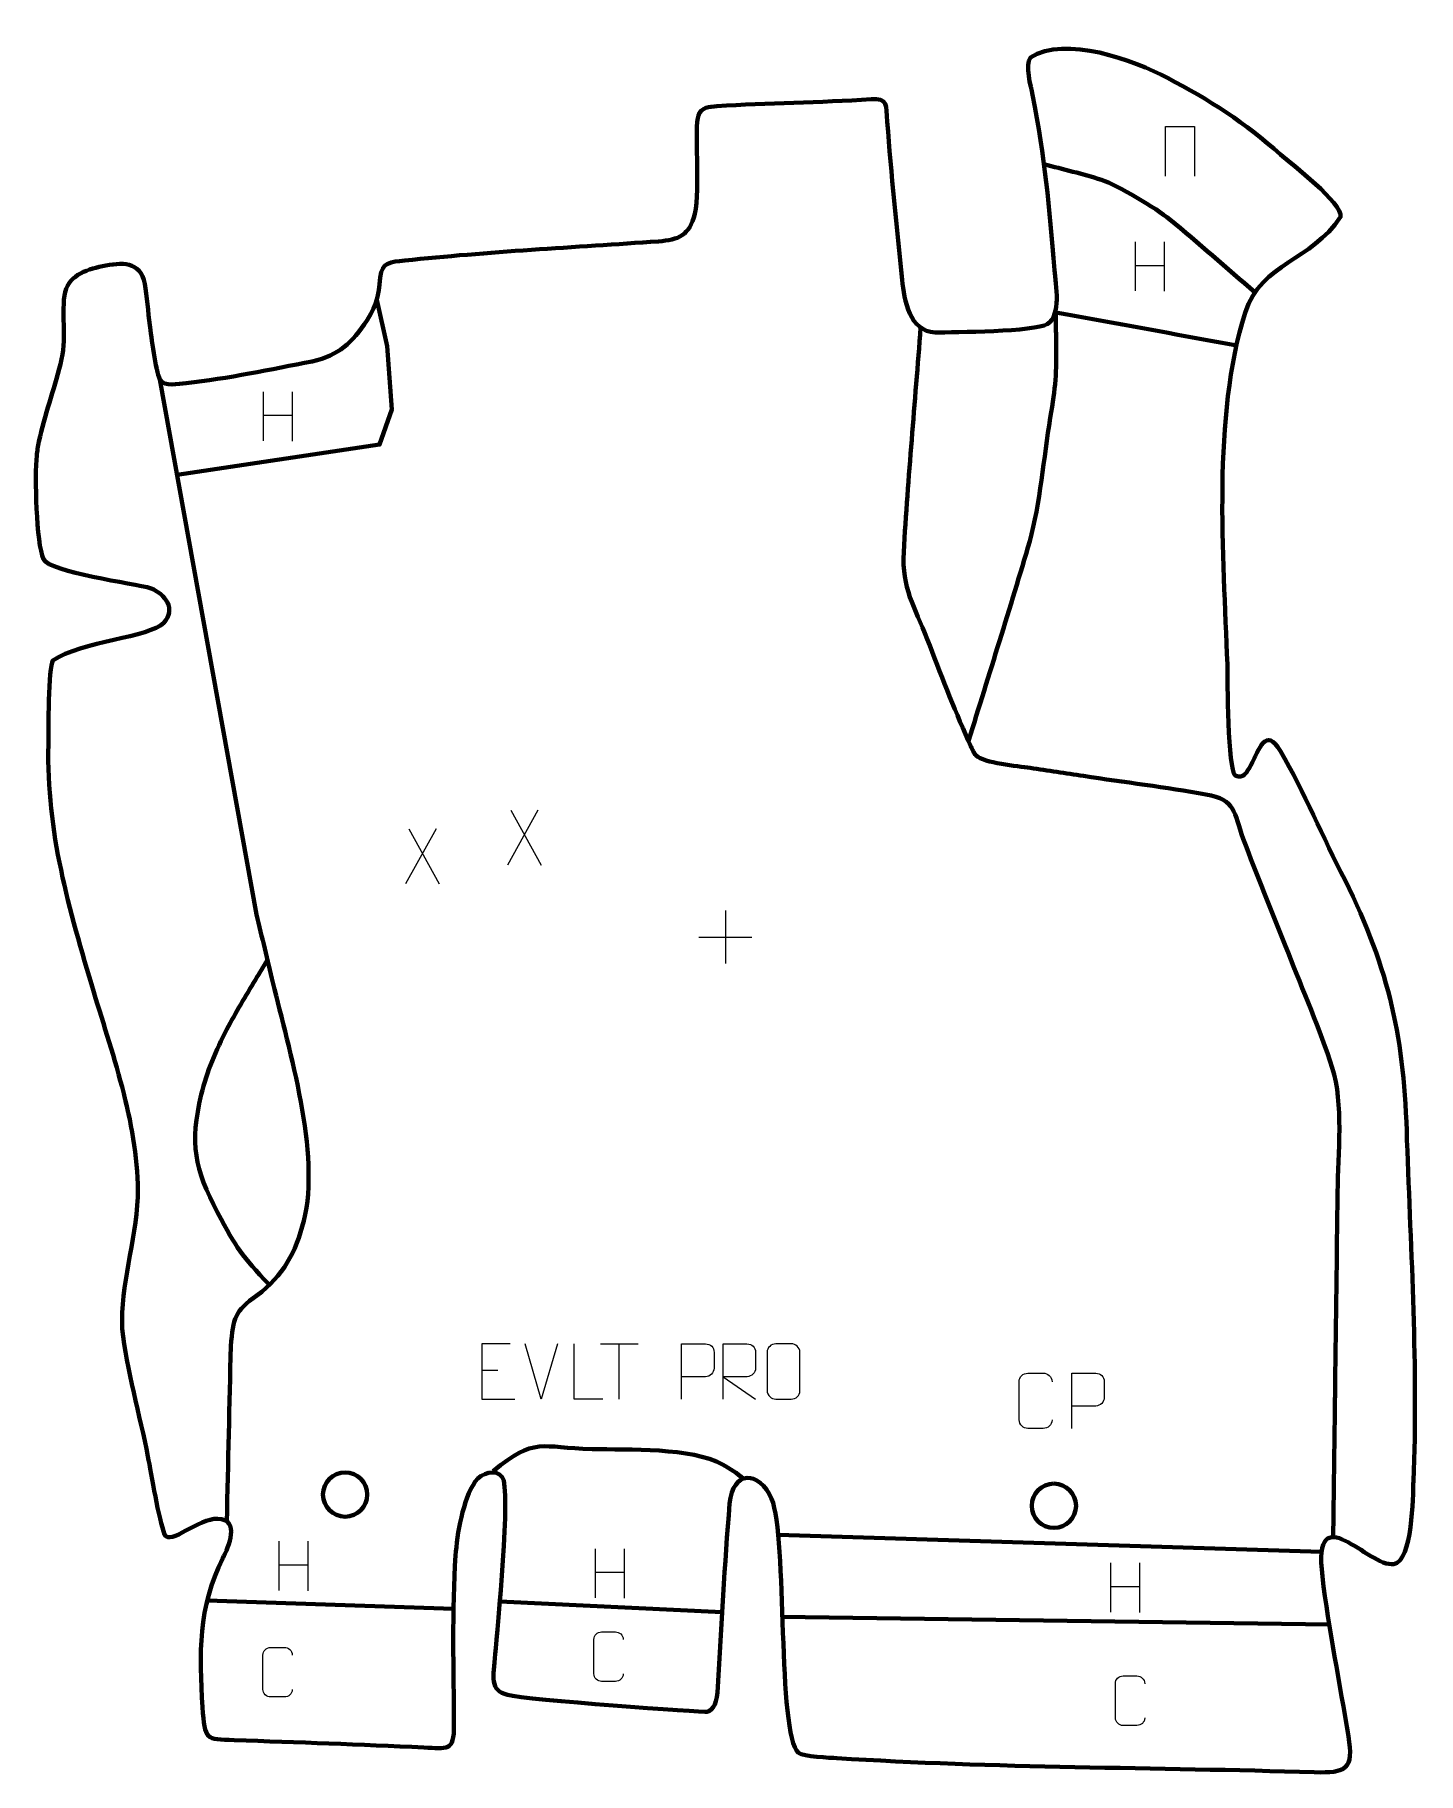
# Model space of a CAD drawing. Header units: millimetres. Extents: x -319 to 306, y -415 to 370.
import ezdxf

# ---------------------------------------------------------------- set-up
doc = ezdxf.new("R2010")
doc.units = ezdxf.units.MM
doc.header["$MEASUREMENT"] = 0
doc.layers.add('layer 2', color=7, linetype='Continuous')
doc.layers.add('layer 3', color=7, linetype='Continuous')

msp = doc.modelspace()

# ---------------------------------------------------------------- linework, layer by layer
at = {"layer": 'layer 2', "color": 142, "lineweight": 200}
for centre in [(-178.5744, -289.1999), (141.7041, -294.2268)]:
    msp.add_ellipse(centre, major_axis=(0, 10), ratio=1, dxfattribs=at)
at = {"layer": 'layer 2', "color": 250, "lineweight": 9}
for points, knots in [([(192.1499, 306.5744), (192.1499, 306.5744), (192.1499, 328.9247), (192.1499, 328.9247), (192.1499, 328.9247), (192.1499, 328.9247), (205.2682, 328.9247), (205.2682, 328.9247), (205.2682, 328.9247), (205.2682, 328.9247), (205.2682, 306.5744), (205.2682, 306.5744)], [0, 0, 0, 0, 0.25, 0.25, 0.25, 0.25, 0.5, 0.5, 0.5, 0.5, 1, 1, 1, 1]), ([(-103.9358, -221.0856), (-103.9358, -221.0856), (-116.8097, -221.0856), (-116.8097, -221.0856), (-116.8097, -221.0856), (-116.8097, -221.0856), (-116.8097, -246.0392), (-116.8097, -246.0392), (-116.8097, -246.0392), (-116.8097, -246.0392), (-101.9439, -246.0392), (-101.9439, -246.0392)], [0, 0, 0, 0, 0.25, 0.25, 0.25, 0.25, 0.5, 0.5, 0.5, 0.5, 1, 1, 1, 1]), ([(-62.195, -246.0467), (-62.195, -246.0467), (-75.1441, -246.0467), (-75.1441, -246.0467), (-75.1441, -246.0467), (-75.1441, -246.0467), (-75.1441, -221.0931), (-75.1441, -221.0931)], [0, 0, 0, 0, 0.33333333, 0.33333333, 0.33333333, 0.33333333, 1, 1, 1, 1]), ([(-26.5353, -246.0468), (-26.5353, -246.0468), (-26.5353, -221.0932), (-26.5353, -221.0932), (-26.5353, -221.0932), (-22.9403, -221.0932), (-19.345, -221.0932), (-15.7496, -221.0932), (-15.7496, -221.0932), (-13.4244, -221.1311), (-11.867, -222.6212), (-11.8712, -224.9873), (-11.8712, -224.9873), (-11.8716, -227.023), (-11.8716, -230.0823), (-11.8712, -232.1183), (-11.8712, -232.1183), (-11.8777, -233.9937), (-13.6899, -235.9356), (-15.6995, -235.9547), (-15.6995, -235.9547), (-15.6995, -235.9547), (-26.5353, -235.9547), (-26.5353, -235.9547)], [0, 0, 0, 0, 0.14285714, 0.14285714, 0.14285714, 0.14285714, 0.28571429, 0.28571429, 0.28571429, 0.28571429, 0.42857143, 0.42857143, 0.42857143, 0.42857143, 0.57142857, 0.57142857, 0.57142857, 0.57142857, 0.71428571, 0.71428571, 0.71428571, 0.71428571, 1, 1, 1, 1]), ([(-7.7826, -246.0429), (-7.7826, -246.0429), (-7.7826, -221.0894), (-7.7826, -221.0894), (-7.7826, -221.0894), (-4.1878, -221.0894), (-0.5923, -221.0894), (3.0029, -221.0894), (3.0029, -221.0894), (5.3282, -221.1271), (6.8855, -222.6171), (6.8814, -224.9835), (6.8814, -224.9835), (6.881, -227.019), (6.881, -230.0784), (6.8814, -232.1144), (6.8814, -232.1144), (6.8749, -233.9899), (5.0626, -235.9317), (3.0531, -235.9508), (3.0531, -235.9508), (3.0531, -235.9508), (-7.7826, -235.9508), (-7.7826, -235.9508), (-7.7826, -235.9508), (-7.7826, -235.9508), (6.8721, -246.0429), (6.8721, -246.0429)], [0, 0, 0, 0, 0.125, 0.125, 0.125, 0.125, 0.25, 0.25, 0.25, 0.25, 0.375, 0.375, 0.375, 0.375, 0.5, 0.5, 0.5, 0.5, 0.625, 0.625, 0.625, 0.625, 0.75, 0.75, 0.75, 0.75, 1, 1, 1, 1]), ([(16.0299, -221.0897), (18.3556, -221.0897), (20.6817, -221.0897), (23.0078, -221.0897), (23.0078, -221.0897), (24.9544, -221.0541), (26.9458, -222.5457), (26.9725, -224.9833), (26.9725, -224.9833), (26.9721, -230.7302), (26.9721, -236.4775), (26.9725, -242.2252), (26.9725, -242.2252), (26.8327, -244.5486), (25.1555, -246.0282), (23.0078, -246.039), (23.0078, -246.039), (20.6759, -246.0386), (18.344, -246.0386), (16.0125, -246.039), (16.0125, -246.039), (14.0875, -246.1444), (12.1154, -244.2599), (12.1266, -242.2426), (12.1266, -242.2426), (12.1269, -236.4725), (12.1269, -230.7028), (12.1266, -224.9335), (12.1266, -224.9335), (12.1308, -222.7954), (13.8775, -221.0762), (16.0299, -221.0897)], [0, 0, 0, 0, 0.11111111, 0.11111111, 0.11111111, 0.11111111, 0.22222222, 0.22222222, 0.22222222, 0.22222222, 0.33333333, 0.33333333, 0.33333333, 0.33333333, 0.44444444, 0.44444444, 0.44444444, 0.44444444, 0.55555556, 0.55555556, 0.55555556, 0.55555556, 0.66666667, 0.66666667, 0.66666667, 0.66666667, 0.77777778, 0.77777778, 0.77777778, 0.77777778, 1, 1, 1, 1]), ([(140.8535, -255.4707), (140.7137, -257.7941), (139.0365, -259.2737), (136.8888, -259.2845), (136.8888, -259.2845), (134.5569, -259.2841), (132.225, -259.2841), (129.8935, -259.2845), (129.8935, -259.2845), (127.9685, -259.3899), (125.9964, -257.5054), (126.0076, -255.4881), (126.0076, -255.4881), (126.008, -249.718), (126.008, -243.9483), (126.0076, -238.179), (126.0076, -238.179), (126.0118, -236.0409), (127.7585, -234.3217), (129.9109, -234.3352), (129.9109, -234.3352), (132.2366, -234.3352), (134.5627, -234.3352), (136.8888, -234.3352), (136.8888, -234.3352), (138.8354, -234.2997), (140.8268, -235.7912), (140.8535, -238.2288)], [0, 0, 0, 0, 0.125, 0.125, 0.125, 0.125, 0.25, 0.25, 0.25, 0.25, 0.375, 0.375, 0.375, 0.375, 0.5, 0.5, 0.5, 0.5, 0.625, 0.625, 0.625, 0.625, 0.75, 0.75, 0.75, 0.75, 1, 1, 1, 1]), ([(149.8045, -259.2889), (149.8045, -259.2889), (149.8045, -234.3353), (149.8045, -234.3353), (149.8045, -234.3353), (153.3995, -234.3353), (156.9948, -234.3353), (160.5902, -234.3353), (160.5902, -234.3353), (162.9154, -234.3732), (164.4728, -235.8633), (164.4686, -238.2294), (164.4686, -238.2294), (164.4682, -240.2651), (164.4682, -243.3244), (164.4686, -245.3604), (164.4686, -245.3604), (164.4621, -247.2358), (162.6499, -249.1777), (160.6403, -249.1968), (160.6403, -249.1968), (160.6403, -249.1968), (149.8045, -249.1968), (149.8045, -249.1968)], [0, 0, 0, 0, 0.14285714, 0.14285714, 0.14285714, 0.14285714, 0.28571429, 0.28571429, 0.28571429, 0.28571429, 0.42857143, 0.42857143, 0.42857143, 0.42857143, 0.57142857, 0.57142857, 0.57142857, 0.57142857, 0.71428571, 0.71428571, 0.71428571, 0.71428571, 1, 1, 1, 1]), ([(-52.8758, -370.1624), (-53.001, -372.2434), (-54.5032, -373.5686), (-56.4269, -373.5783), (-56.4269, -373.5783), (-58.5155, -373.578), (-60.6041, -373.578), (-62.6924, -373.5783), (-62.6924, -373.5783), (-64.4166, -373.6727), (-66.183, -371.9848), (-66.173, -370.178), (-66.173, -370.178), (-66.1726, -365.0098), (-66.1726, -359.8421), (-66.173, -354.6747), (-66.173, -354.6747), (-66.1692, -352.7596), (-64.6047, -351.2197), (-62.6768, -351.2318), (-62.6768, -351.2318), (-60.5938, -351.2318), (-58.5103, -351.2318), (-56.4269, -351.2318), (-56.4269, -351.2318), (-54.6834, -351.2), (-52.8997, -352.5359), (-52.8758, -354.7193)], [0, 0, 0, 0, 0.125, 0.125, 0.125, 0.125, 0.25, 0.25, 0.25, 0.25, 0.375, 0.375, 0.375, 0.375, 0.5, 0.5, 0.5, 0.5, 0.625, 0.625, 0.625, 0.625, 0.75, 0.75, 0.75, 0.75, 1, 1, 1, 1]), ([(-202.4535, -377.218), (-202.5787, -379.299), (-204.0809, -380.6242), (-206.0046, -380.6339), (-206.0046, -380.6339), (-208.0932, -380.6336), (-210.1818, -380.6336), (-212.2701, -380.6339), (-212.2701, -380.6339), (-213.9943, -380.7283), (-215.7607, -379.0404), (-215.7507, -377.2336), (-215.7507, -377.2336), (-215.7503, -372.0654), (-215.7503, -366.8977), (-215.7507, -361.7303), (-215.7507, -361.7303), (-215.7469, -359.8152), (-214.1824, -358.2753), (-212.2545, -358.2874), (-212.2545, -358.2874), (-210.1715, -358.2874), (-208.088, -358.2874), (-206.0046, -358.2874), (-206.0046, -358.2874), (-204.2611, -358.2556), (-202.4774, -359.5915), (-202.4535, -361.7749)], [0, 0, 0, 0, 0.125, 0.125, 0.125, 0.125, 0.25, 0.25, 0.25, 0.25, 0.375, 0.375, 0.375, 0.375, 0.5, 0.5, 0.5, 0.5, 0.625, 0.625, 0.625, 0.625, 0.75, 0.75, 0.75, 0.75, 1, 1, 1, 1]), ([(182.78, -390.0915), (182.6548, -392.1725), (181.1526, -393.4977), (179.2289, -393.5074), (179.2289, -393.5074), (177.1403, -393.5071), (175.0517, -393.5071), (172.9634, -393.5074), (172.9634, -393.5074), (171.2392, -393.6018), (169.4728, -391.9139), (169.4828, -390.1071), (169.4828, -390.1071), (169.4832, -384.9389), (169.4832, -379.7712), (169.4828, -374.6038), (169.4828, -374.6038), (169.4866, -372.6887), (171.0511, -371.1488), (172.979, -371.1609), (172.979, -371.1609), (175.062, -371.1609), (177.1455, -371.1609), (179.2289, -371.1609), (179.2289, -371.1609), (180.9724, -371.1291), (182.7561, -372.465), (182.78, -374.6484)], [0, 0, 0, 0, 0.125, 0.125, 0.125, 0.125, 0.25, 0.25, 0.25, 0.25, 0.375, 0.375, 0.375, 0.375, 0.5, 0.5, 0.5, 0.5, 0.625, 0.625, 0.625, 0.625, 0.75, 0.75, 0.75, 0.75, 1, 1, 1, 1])]:
    msp.add_open_spline(points, degree=3, knots=knots, dxfattribs=at)
at = {"layer": 'layer 2', "color": 142, "lineweight": 158}
for points, knots in [([(232.626, 254.0167), (219.9574, 264.8519), (206.9299, 276.4846), (194.0964, 286.9685), (194.0964, 286.9685), (187.9065, 292.0252), (170.6104, 302.4504), (163.1501, 304.8655), (163.1501, 304.8655), (154.7105, 307.5976), (145.8158, 309.6283), (137.2307, 311.9478)], [0, 0, 0, 0, 0.25, 0.25, 0.25, 0.25, 0.5, 0.5, 0.5, 0.5, 1, 1, 1, 1]), ([(-254.518, 171.6198), (-254.518, 171.6198), (-163.0313, 185.2654), (-163.0313, 185.2654), (-163.0313, 185.2654), (-163.0313, 185.2654), (-157.475, 201.1404), (-157.475, 201.1404), (-157.475, 201.1404), (-157.475, 201.1404), (-159.5917, 229.7155), (-159.5917, 229.7155), (-159.5917, 229.7155), (-159.5917, 229.7155), (-164.2085, 250.6366), (-164.2085, 250.6366)], [0, 0, 0, 0, 0.2, 0.2, 0.2, 0.2, 0.4, 0.4, 0.4, 0.4, 0.6, 0.6, 0.6, 0.6, 1, 1, 1, 1]), ([(103.1858, 51.4326), (112.3524, 81.3531), (121.9953, 111.5765), (130.7939, 141.5519), (130.7939, 141.5519), (135.3918, 158.5332), (137.1408, 179.5071), (140.0915, 197.3067), (140.0915, 197.3067), (142.444, 211.4975), (142.9774, 217.3479), (142.7046, 231.8221), (142.7046, 231.8221), (142.6219, 236.2148), (142.6382, 240.6031), (142.6272, 244.9959), (142.6272, 244.9959), (169.3143, 240.1081), (196.0017, 235.222), (222.6889, 230.335), (222.6889, 230.335), (222.6889, 230.335), (224.1715, 230.0635), (224.1715, 230.0635)], [0, 0, 0, 0, 0.14285714, 0.14285714, 0.14285714, 0.14285714, 0.28571429, 0.28571429, 0.28571429, 0.28571429, 0.42857143, 0.42857143, 0.42857143, 0.42857143, 0.57142857, 0.57142857, 0.57142857, 0.57142857, 0.71428571, 0.71428571, 0.71428571, 0.71428571, 1, 1, 1, 1]), ([(81.4846, 238.1109), (78.9567, 204.3584), (75.7993, 170.4581), (73.8351, 136.6911), (73.8351, 136.6911), (72.8855, 120.3657), (78.7987, 111.9369), (84.4671, 97.3292), (84.4671, 97.3292), (90.4506, 81.9094), (96.2127, 66.6798), (102.9902, 51.5672), (102.9902, 51.5672), (102.9902, 51.5672), (103.5891, 50.2475), (103.5891, 50.2475), (103.5891, 50.2475), (104.2276, 48.8488), (105.5441, 45.8659), (106.5252, 44.7195), (106.5252, 44.7195), (110.0926, 41.3655), (125.3007, 40.0262), (130.9425, 39.1657), (130.9425, 39.1657), (139.0113, 37.935), (147.0869, 36.749), (155.1565, 35.5225), (155.1565, 35.5225), (173.2947, 32.7224), (192.4736, 30.4005), (210.3966, 27.1533), (210.3966, 27.1533), (224.1871, 24.6548), (222.773, 19.3098), (227.3063, 7.0631), (227.3063, 7.0631), (233.312, -9.1609), (240.0693, -25.3012), (246.4332, -41.4093), (246.4332, -41.4093), (246.4332, -41.4093), (247.5339, -44.1927), (247.5339, -44.1927), (247.5339, -44.1927), (254.0915, -61.1985), (262.0318, -79.0401), (267.4813, -96.2936), (267.4813, -96.2936), (272.6585, -112.6852), (270.1128, -135.0573), (269.8985, -152.4922), (269.8985, -152.4922), (269.5421, -181.481), (269.1869, -210.4682), (268.8132, -239.4569), (268.8132, -239.4569), (268.8132, -239.4569), (268.7939, -240.9562), (268.7939, -240.9562), (268.7939, -240.9562), (268.6715, -250.4519), (268.5491, -259.9476), (268.4267, -269.4433), (268.4267, -269.4433), (268.2656, -281.9377), (268.1046, -294.432), (267.9435, -306.9264), (267.9435, -306.9264), (267.9435, -306.9264), (267.9242, -308.4257), (267.9242, -308.4257)], [0, 0, 0, 0, 0.05263158, 0.05263158, 0.05263158, 0.05263158, 0.10526316, 0.10526316, 0.10526316, 0.10526316, 0.15789474, 0.15789474, 0.15789474, 0.15789474, 0.21052632, 0.21052632, 0.21052632, 0.21052632, 0.26315789, 0.26315789, 0.26315789, 0.26315789, 0.31578947, 0.31578947, 0.31578947, 0.31578947, 0.36842105, 0.36842105, 0.36842105, 0.36842105, 0.42105263, 0.42105263, 0.42105263, 0.42105263, 0.47368421, 0.47368421, 0.47368421, 0.47368421, 0.52631579, 0.52631579, 0.52631579, 0.52631579, 0.57894737, 0.57894737, 0.57894737, 0.57894737, 0.63157895, 0.63157895, 0.63157895, 0.63157895, 0.68421053, 0.68421053, 0.68421053, 0.68421053, 0.73684211, 0.73684211, 0.73684211, 0.73684211, 0.78947368, 0.78947368, 0.78947368, 0.78947368, 0.84210526, 0.84210526, 0.84210526, 0.84210526, 0.89473684, 0.89473684, 0.89473684, 0.89473684, 1, 1, 1, 1]), ([(-232.0488, -301.2908), (-231.3718, -274.9285), (-230.9334, -248.508), (-230.2104, -222.1644), (-230.2104, -222.1644), (-229.22, -209.1541), (-228.4626, -206.3932), (-218.4255, -199.1942), (-218.4255, -199.1942), (-206.4578, -190.3471), (-200.8947, -179.727), (-197.2495, -165.4463), (-197.2495, -165.4463), (-189.551, -135.2855), (-203.8996, -88.0995), (-211.221, -57.8741), (-211.221, -57.8741), (-213.6853, -47.6047), (-216.1387, -37.3327), (-218.5958, -27.0616), (-218.5958, -27.0616), (-218.5958, -27.0616), (-262.3064, 214.6962), (-262.3064, 214.6962)], [0, 0, 0, 0, 0.14285714, 0.14285714, 0.14285714, 0.14285714, 0.28571429, 0.28571429, 0.28571429, 0.28571429, 0.42857143, 0.42857143, 0.42857143, 0.42857143, 0.57142857, 0.57142857, 0.57142857, 0.57142857, 0.71428571, 0.71428571, 0.71428571, 0.71428571, 1, 1, 1, 1]), ([(-212.9704, -194.3304), (-225.2991, -181.1797), (-227.5746, -178.0849), (-236.1831, -161.7957), (-236.1831, -161.7957), (-246.6962, -141.9023), (-248.8442, -130.6747), (-243.5728, -108.4242), (-243.5728, -108.4242), (-241.0091, -97.9995), (-236.9457, -88.4633), (-232.0143, -78.9639), (-232.0143, -78.9639), (-228.0039, -71.3324), (-223.5805, -63.9498), (-219.0998, -56.5888), (-219.0998, -56.5888), (-217.2788, -53.6052), (-215.4666, -50.6238), (-213.6765, -47.6214)], [0, 0, 0, 0, 0.16666667, 0.16666667, 0.16666667, 0.16666667, 0.33333333, 0.33333333, 0.33333333, 0.33333333, 0.5, 0.5, 0.5, 0.5, 0.66666667, 0.66666667, 0.66666667, 0.66666667, 1, 1, 1, 1]), ([(-111.635, -278.6824), (-92.8608, -262.9182), (-90.129, -268.0583), (-66.9772, -268.6264), (-66.9772, -268.6264), (-50.5568, -269.0293), (-22.2223, -267.7983), (-7.9987, -275.6126), (-7.9987, -275.6126), (-4.6067, -277.4762), (-1.5426, -279.6767), (1.5778, -281.9485)], [0, 0, 0, 0, 0.25, 0.25, 0.25, 0.25, 0.5, 0.5, 0.5, 0.5, 1, 1, 1, 1])]:
    msp.add_open_spline(points, degree=3, knots=knots, dxfattribs=at)
at = {"layer": 'layer 2', "color": 250, "lineweight": 9}
for points in [[(178.3618, 276.8863), (178.3618, 276.8863), (178.3618, 254.6936), (178.3618, 254.6936)], [(191.4775, 276.8863), (191.4775, 276.8863), (191.4775, 254.536), (191.4775, 254.536)], [(178.3793, 266.2439), (178.3793, 266.2439), (191.4775, 266.2439), (191.4775, 266.2439)], [(-215.6689, 209.1529), (-215.6689, 209.1529), (-215.6689, 186.9602), (-215.6689, 186.9602)], [(-202.5532, 209.1529), (-202.5532, 209.1529), (-202.5532, 186.8026), (-202.5532, 186.8026)], [(-215.6514, 198.5105), (-215.6514, 198.5105), (-202.5532, 198.5105), (-202.5532, 198.5105)], [(-91.4625, 20.1288), (-91.4625, 20.1288), (-105.2031, -4.767), (-105.2031, -4.767)], [(-103.7485, 20.1288), (-103.7485, 20.1288), (-90.0079, -4.8247), (-90.0079, -4.8247)], [(-137.5072, 11.673), (-137.5072, 11.673), (-151.2478, -13.2228), (-151.2478, -13.2228)], [(-149.7932, 11.673), (-149.7932, 11.673), (-136.0526, -13.2805), (-136.0526, -13.2805)], [(-6.7132, -25.2614), (-6.7132, -25.2614), (-6.7132, -49.2393), (-6.7132, -49.2393)], [(-18.7021, -37.2504), (-18.7021, -37.2504), (5.2758, -37.2504), (5.2758, -37.2504)], [(-89.9651, -246.0466), (-89.9651, -246.0466), (-97.2869, -221.093), (-97.2869, -221.093)], [(-82.6432, -221.093), (-82.6432, -221.093), (-89.965, -246.0466), (-89.965, -246.0466)], [(-63.1846, -221.1166), (-63.1846, -221.1166), (-46.1974, -221.1166), (-46.1974, -221.1166)], [(-54.6908, -246.0466), (-54.6908, -246.0466), (-54.6908, -221.0931), (-54.6908, -221.0931)], [(-116.8097, -232.9653), (-116.8097, -232.9653), (-109.6416, -232.9653), (-109.6416, -232.9653)], [(-208.6045, -310.3092), (-208.6045, -310.3092), (-208.6045, -332.5019), (-208.6045, -332.5019)], [(-195.4888, -310.3092), (-195.4888, -310.3092), (-195.4888, -332.6595), (-195.4888, -332.6595)], [(-65.5845, -313.6643), (-65.5845, -313.6643), (-65.5845, -335.857), (-65.5845, -335.857)], [(-52.4688, -313.6643), (-52.4688, -313.6643), (-52.4688, -336.0146), (-52.4688, -336.0146)], [(-208.587, -320.9516), (-208.587, -320.9516), (-195.4888, -320.9516), (-195.4888, -320.9516)], [(167.2489, -320.0733), (167.2489, -320.0733), (167.2489, -342.266), (167.2489, -342.266)], [(180.3646, -320.0733), (180.3646, -320.0733), (180.3646, -342.4236), (180.3646, -342.4236)], [(-65.567, -324.3067), (-65.567, -324.3067), (-52.4688, -324.3067), (-52.4688, -324.3067)], [(167.2664, -330.7157), (167.2664, -330.7157), (180.3646, -330.7157), (180.3646, -330.7157)]]:
    msp.add_open_spline(points, degree=3, dxfattribs=at)
at = {"layer": 'layer 2', "color": 142, "lineweight": 158}
for points in [[(262.7061, -315.074), (262.7061, -315.074), (17.1379, -307.4232), (17.1379, -307.4232)], [(-129.6137, -340.8608), (-129.6137, -340.8608), (-240.8832, -337.038), (-240.8832, -337.038)], [(-8.2317, -342.2981), (-8.2317, -342.2981), (-108.6921, -337.5476), (-108.6921, -337.5476)], [(266.1347, -347.9087), (266.1347, -347.9087), (18.6033, -344.3629), (18.6033, -344.3629)]]:
    msp.add_open_spline(points, degree=3, dxfattribs=at)
at = {"layer": 'layer 3', "color": 242, "lineweight": 158}
msp.add_open_spline([(132.0662, 343.2182), (131.3311, 346.975), (128.4399, 356.9301), (131.1294, 360.1272), (131.1294, 360.1272), (146.6314, 370.4256), (178.0172, 358.8069), (193.0877, 350.927), (193.0877, 350.927), (211.8178, 341.1336), (228.2682, 330.4766), (244.0327, 316.3662), (244.0327, 316.3662), (249.0385, 312.067), (272.4397, 294.187), (271.2334, 288.1379), (271.2334, 288.1379), (257.9539, 267.9169), (235.7974, 267.8701), (228.072, 244.7592), (228.072, 244.7592), (213.358, 198.0862), (218.2469, 135.0617), (220.0851, 86.0149), (220.0851, 86.0149), (220.2221, 79.1628), (220.1772, 38.3779), (223.6478, 35.7869), (223.6478, 35.7869), (227.3105, 33.8863), (229.0054, 37.2948), (230.6823, 40.3716), (230.6823, 40.3716), (234.5533, 47.4742), (237.397, 58.0399), (244.0428, 46.7318), (244.0428, 46.7318), (254.9151, 28.232), (263.2695, 7.6475), (273.2571, -11.5929), (273.2571, -11.5929), (293.5717, -52.4513), (300.1004, -83.699), (301.2656, -129.0487), (301.2656, -129.0487), (303.0326, -179.7893), (306.3456, -232.407), (304.1692, -283.0296), (304.1692, -283.0296), (303.9095, -290.0661), (303.8499, -319.188), (295.3359, -320.5885), (295.3359, -320.5885), (284.1465, -322.429), (258.538, -288.7131), (263.0474, -326.2323), (263.0474, -326.2323), (265.8734, -349.7441), (270.9585, -374.8233), (274.8062, -398.3453), (274.8062, -398.3453), (277.254, -413.3095), (273.9349, -415.0977), (259.3638, -414.65), (259.3638, -414.65), (188.1279, -412.4609), (114.1124, -412.7721), (43.5725, -408.261), (43.5725, -408.261), (40.6438, -408.0737), (28.401, -407.7094), (26.3305, -405.8809), (26.3305, -405.8809), (16.4655, -397.1688), (21.4624, -308.318), (14.1284, -291.1494), (14.1284, -291.1494), (8.5719, -278.1416), (-3.5208, -278.1579), (-4.8173, -293.2763), (-4.8173, -293.2763), (-7.1138, -320.8716), (-8.6308, -348.3822), (-10.1008, -376.0243), (-10.1008, -376.0243), (-10.4932, -383.4035), (-11.9357, -386.3895), (-14.9391, -387.3244), (-14.9391, -387.3244), (-16.1786, -387.7103), (-97.1346, -381.8847), (-105.147, -379.7326), (-105.147, -379.7326), (-113.3258, -377.5353), (-111.6466, -371.8844), (-110.7374, -361.2291), (-110.7374, -361.2291), (-109.8472, -350.1798), (-103.5333, -286.2563), (-107.5451, -281.2673), (-107.5451, -281.2673), (-110.5918, -277.4784), (-116.8929, -279.3197), (-119.7633, -283.3181), (-119.7633, -283.3181), (-125.3409, -291.0879), (-127.999, -307.3401), (-128.6591, -316.7401), (-128.6591, -316.7401), (-130.3718, -341.125), (-129.4856, -368.941), (-129.3788, -393.531), (-129.3788, -393.531), (-129.3277, -405.3085), (-132.4294, -404.0247), (-143.073, -403.4845), (-143.073, -403.4845), (-171.6919, -402.0424), (-200.0513, -401.1532), (-228.6658, -400.1415), (-228.6658, -400.1415), (-241.7551, -399.7852), (-241.7467, -400.2012), (-243.0328, -385.2992), (-243.0328, -385.2992), (-244.5189, -361.1933), (-245.0473, -340.1219), (-233.8377, -317.9759), (-233.8377, -317.9759), (-231.2558, -312.875), (-225.8525, -300.3571), (-236.1851, -300.0851), (-236.1851, -300.0851), (-244.8368, -299.8573), (-257.7569, -312.353), (-260.1387, -307.21), (-260.1387, -307.21), (-262.8036, -300.4439), (-266.1424, -279.9992), (-267.6594, -271.9323), (-267.6594, -271.9323), (-271.266, -253.6863), (-277.3836, -232.3538), (-279.2827, -214.2964), (-279.2827, -214.2964), (-280.1673, -194.476), (-273.2418, -175.2716), (-272.2629, -154.8049), (-272.2629, -154.8049), (-271.6693, -123.5544), (-283.1976, -91.8493), (-292.1773, -62.108), (-292.1773, -62.108), (-303.3625, -24.5746), (-313.5895, 10.1104), (-312.6828, 49.7437), (-312.6828, 49.7437), (-312.5839, 55.5202), (-312.7265, 84.7292), (-310.6014, 87.6903), (-310.6014, 87.6903), (-298.0542, 96.3832), (-266.5322, 98.1762), (-260.5265, 104.759), (-260.5265, 104.759), (-254.8139, 111.0206), (-259.8899, 117.56), (-266.2134, 120.2788), (-266.2134, 120.2788), (-274.445, 122.6436), (-311.9404, 127.4765), (-314.8441, 133.4866), (-314.8441, 133.4866), (-318.2675, 140.572), (-318.8219, 171.4844), (-317.9395, 180.1821), (-317.9395, 180.1821), (-317.7134, 182.4112), (-317.4073, 184.398), (-316.9762, 186.5928), (-316.9762, 186.5928), (-314.2567, 198.684), (-310.2265, 209.7986), (-307.212, 221.616), (-307.212, 221.616), (-304.1917, 233.4563), (-306.8165, 242.1946), (-305.4016, 252.6016), (-305.4016, 252.6016), (-304.199, 261.4468), (-296.1106, 264.1784), (-288.266, 265.8147), (-288.266, 265.8147), (-279.6665, 267.6084), (-270.9902, 268.3428), (-269.1178, 257.9078), (-269.1178, 257.9078), (-268.1567, 252.5516), (-267.5839, 244.9135), (-266.8209, 239.2187), (-266.8209, 239.2187), (-266.1513, 234.2202), (-264.2063, 218.7528), (-262.3064, 214.6962), (-262.3064, 214.6962), (-260.1933, 211.2341), (-254.0453, 212.6809), (-250.3517, 213.0295), (-250.3517, 213.0295), (-231.7912, 214.9744), (-211.9164, 219.3372), (-193.4475, 222.8262), (-193.4475, 222.8262), (-181.175, 225.7277), (-175.5596, 231.1208), (-168.6353, 241.4297), (-168.6353, 241.4297), (-163.5178, 249.994), (-163.8276, 251.2947), (-162.7305, 260.7659), (-162.7305, 260.7659), (-161.9095, 267.8536), (-158.1411, 267.7173), (-151.6221, 268.4122), (-151.6221, 268.4122), (-114.471, 272.3722), (-74.4441, 274.4292), (-37.0243, 277.084), (-37.0243, 277.084), (-27.744, 277.7321), (-23.0123, 279.7915), (-20.5214, 289.5201), (-20.5214, 289.5201), (-17.9931, 300.9552), (-20.8705, 328.595), (-18.9504, 334.011), (-18.9504, 334.011), (-17.6741, 337.611), (-14.0415, 337.9415), (-10.5845, 338.1694), (-10.5845, 338.1694), (12.4298, 339.6869), (35.8495, 339.7484), (59.0763, 341.2769), (59.0763, 341.2769), (66.7748, 341.7835), (65.8562, 338.7622), (66.4041, 331.1315), (66.4041, 331.1315), (68.1609, 307.4249), (70.6951, 283.3455), (73.1605, 259.6807), (73.1605, 259.6807), (74.1201, 250.4696), (76.3188, 236.3512), (88.0797, 235.9692), (88.0797, 235.9692), (96.6023, 235.8975), (133.2272, 236.3271), (138.6822, 239.7018), (138.6822, 239.7018), (145.2395, 243.7583), (142.5052, 257.3116), (141.962, 264.125), (141.962, 264.125), (139.6391, 293.2578), (137.6898, 314.4761), (132.0662, 343.2182)], degree=3, knots=[0, 0, 0, 0, 0.01470588, 0.01470588, 0.01470588, 0.01470588, 0.02941176, 0.02941176, 0.02941176, 0.02941176, 0.04411765, 0.04411765, 0.04411765, 0.04411765, 0.05882353, 0.05882353, 0.05882353, 0.05882353, 0.07352941, 0.07352941, 0.07352941, 0.07352941, 0.08823529, 0.08823529, 0.08823529, 0.08823529, 0.10294118, 0.10294118, 0.10294118, 0.10294118, 0.11764706, 0.11764706, 0.11764706, 0.11764706, 0.13235294, 0.13235294, 0.13235294, 0.13235294, 0.14705882, 0.14705882, 0.14705882, 0.14705882, 0.16176471, 0.16176471, 0.16176471, 0.16176471, 0.17647059, 0.17647059, 0.17647059, 0.17647059, 0.19117647, 0.19117647, 0.19117647, 0.19117647, 0.20588235, 0.20588235, 0.20588235, 0.20588235, 0.22058824, 0.22058824, 0.22058824, 0.22058824, 0.23529412, 0.23529412, 0.23529412, 0.23529412, 0.25, 0.25, 0.25, 0.25, 0.26470588, 0.26470588, 0.26470588, 0.26470588, 0.27941176, 0.27941176, 0.27941176, 0.27941176, 0.29411765, 0.29411765, 0.29411765, 0.29411765, 0.30882353, 0.30882353, 0.30882353, 0.30882353, 0.32352941, 0.32352941, 0.32352941, 0.32352941, 0.33823529, 0.33823529, 0.33823529, 0.33823529, 0.35294118, 0.35294118, 0.35294118, 0.35294118, 0.36764706, 0.36764706, 0.36764706, 0.36764706, 0.38235294, 0.38235294, 0.38235294, 0.38235294, 0.39705882, 0.39705882, 0.39705882, 0.39705882, 0.41176471, 0.41176471, 0.41176471, 0.41176471, 0.42647059, 0.42647059, 0.42647059, 0.42647059, 0.44117647, 0.44117647, 0.44117647, 0.44117647, 0.45588235, 0.45588235, 0.45588235, 0.45588235, 0.47058824, 0.47058824, 0.47058824, 0.47058824, 0.48529412, 0.48529412, 0.48529412, 0.48529412, 0.5, 0.5, 0.5, 0.5, 0.51470588, 0.51470588, 0.51470588, 0.51470588, 0.52941176, 0.52941176, 0.52941176, 0.52941176, 0.54411765, 0.54411765, 0.54411765, 0.54411765, 0.55882353, 0.55882353, 0.55882353, 0.55882353, 0.57352941, 0.57352941, 0.57352941, 0.57352941, 0.58823529, 0.58823529, 0.58823529, 0.58823529, 0.60294118, 0.60294118, 0.60294118, 0.60294118, 0.61764706, 0.61764706, 0.61764706, 0.61764706, 0.63235294, 0.63235294, 0.63235294, 0.63235294, 0.64705882, 0.64705882, 0.64705882, 0.64705882, 0.66176471, 0.66176471, 0.66176471, 0.66176471, 0.67647059, 0.67647059, 0.67647059, 0.67647059, 0.69117647, 0.69117647, 0.69117647, 0.69117647, 0.70588235, 0.70588235, 0.70588235, 0.70588235, 0.72058824, 0.72058824, 0.72058824, 0.72058824, 0.73529412, 0.73529412, 0.73529412, 0.73529412, 0.75, 0.75, 0.75, 0.75, 0.76470588, 0.76470588, 0.76470588, 0.76470588, 0.77941176, 0.77941176, 0.77941176, 0.77941176, 0.79411765, 0.79411765, 0.79411765, 0.79411765, 0.80882353, 0.80882353, 0.80882353, 0.80882353, 0.82352941, 0.82352941, 0.82352941, 0.82352941, 0.83823529, 0.83823529, 0.83823529, 0.83823529, 0.85294118, 0.85294118, 0.85294118, 0.85294118, 0.86764706, 0.86764706, 0.86764706, 0.86764706, 0.88235294, 0.88235294, 0.88235294, 0.88235294, 0.89705882, 0.89705882, 0.89705882, 0.89705882, 0.91176471, 0.91176471, 0.91176471, 0.91176471, 0.92647059, 0.92647059, 0.92647059, 0.92647059, 0.94117647, 0.94117647, 0.94117647, 0.94117647, 0.95588235, 0.95588235, 0.95588235, 0.95588235, 0.97058824, 0.97058824, 0.97058824, 0.97058824, 1, 1, 1, 1], dxfattribs=at)

doc.saveas('drawing.dxf')
